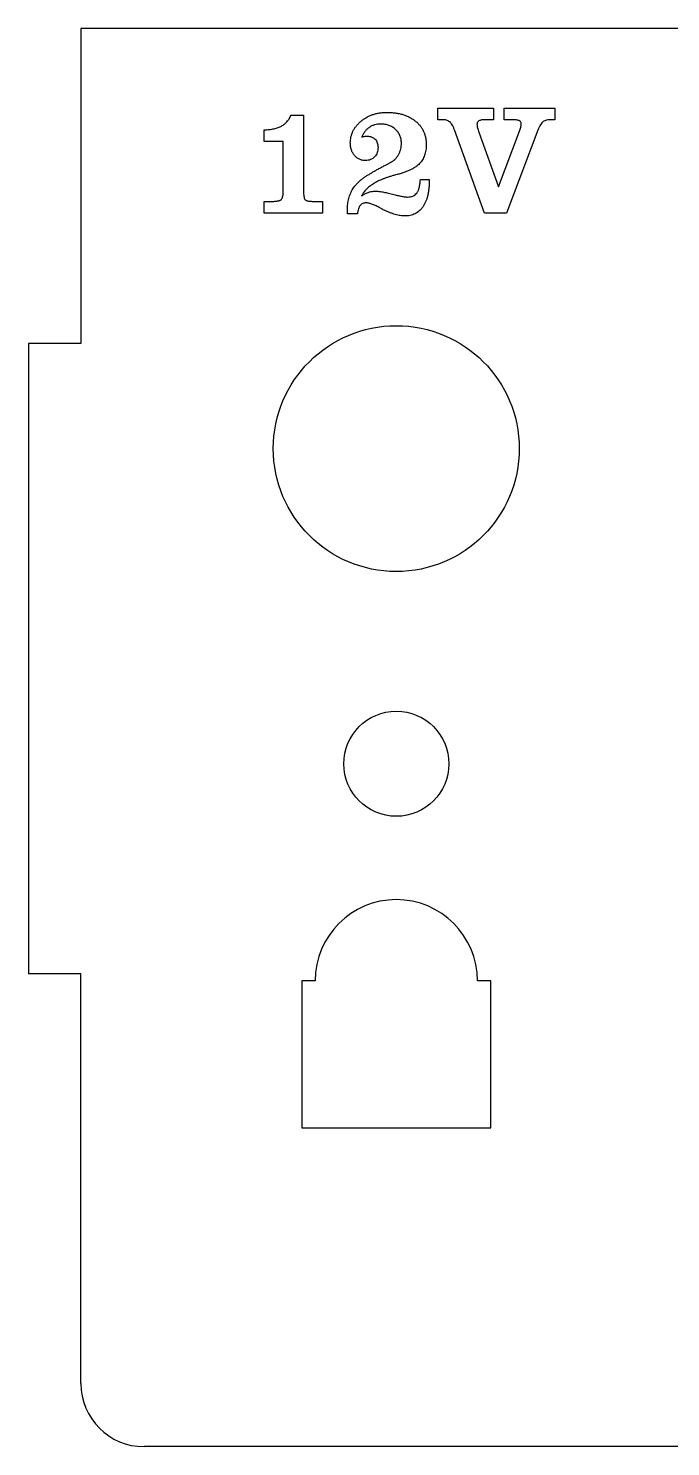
# Model space of a CAD drawing. Header units: millimetres. Extents: x -108 to 108, y -38 to 32.
# Drawn here: x -107.5 to -77, y -37.5 to 30 of the extents above; entities that cross this region are included whole.
import ezdxf

# ---------------------------------------------------------------- set-up
doc = ezdxf.new("R2010")
doc.units = ezdxf.units.MM

msp = doc.modelspace()

# ---------------------------------------------------------------- linework, layer by layer
at = {"color": 7, "linetype": 'Continuous', "lineweight": 25}
for p, q in [((-105, 30), (-105, 15)), ((-75, 30), (-105, 30)), ((-95.008, 25.861), (-94.41, 25.861)), ((-94.41, 25.861), (-94.41, 22.193)), ((-88.021, 26.209), (-85.373, 26.209)), ((-88.021, 25.653), (-88.021, 26.209)), ((-87.821, 25.653), (-88.021, 25.653)), ((-85.373, 25.653), (-85.762, 25.653)), ((-85.373, 26.209), (-85.373, 25.653)), ((-84.871, 26.209), (-82.465, 26.209)), ((-84.871, 25.653), (-84.871, 26.209)), ((-84.537, 25.653), (-84.871, 25.653)), ((-82.465, 25.653), (-82.616, 25.653)), ((-82.465, 26.209), (-82.465, 25.653)), ((-96.285, 24.611), (-96.285, 25.167)), ((-85.799, 21.209), (-87.233, 25.171)), ((-86.074, 25.055), (-85.139, 22.455)), ((-85.139, 22.455), (-84.138, 25.114)), ((-83.264, 25.157), (-84.757, 21.209)), ((-95.382, 24.611), (-96.285, 24.611)), ((-95.382, 22.208), (-95.382, 24.611)), ((-90.015, 23.026), (-90.037, 23.023)), ((-88.854, 22.806), (-88.438, 22.806)), ((-88.438, 22.806), (-88.438, 22.712)), ((-96.285, 21.764), (-95.955, 21.764)), ((-96.285, 21.209), (-96.285, 21.764)), ((-93.889, 21.764), (-93.507, 21.764)), ((-93.507, 21.764), (-93.507, 21.209)), ((-93.507, 21.209), (-96.285, 21.209)), ((-91.85, 21.172), (-92.317, 21.172)), ((-84.757, 21.209), (-85.799, 21.209)), ((-107.5, 15), (-107.5, -15)), ((-105, 15), (-107.5, 15)), ((-105, -15), (-107.5, -15)), ((-105, -34.5), (-105, -15)), ((-93.86, -15.325), (-94.5, -15.325)), ((-94.5, -15.325), (-94.5, -22.325)), ((-85.5, -15.325), (-86.14, -15.325)), ((-85.5, -22.325), (-85.5, -15.325)), ((-94.5, -22.325), (-85.5, -22.325)), ((102, -37.5), (-102, -37.5))]:
    msp.add_line(p, q, dxfattribs=at)
for centre, radius in [((-90, 10), 5.85), ((-90, -5), 2.5)]:
    msp.add_circle(centre, radius, dxfattribs=at)
for centre, radius, start, end in [((-90, -15.325), 3.86, 0, 180), ((-102, -34.5), 3, 180, 270)]:
    msp.add_arc(centre, radius, start, end, dxfattribs=at)
for points, knots in [([(-96.285, 25.167), (-96.242, 25.169), (-96.158, 25.173), (-96.036, 25.185), (-95.922, 25.202), (-95.815, 25.222), (-95.715, 25.247), (-95.623, 25.277), (-95.538, 25.311), (-95.435, 25.361), (-95.318, 25.439), (-95.195, 25.558), (-95.088, 25.698), (-95.035, 25.806), (-95.008, 25.861)], [0, 0, 0, 0, 0.083652, 0.162626, 0.237058, 0.307799, 0.373666, 0.436467, 0.495368, 0.550917, 0.658742, 0.767441, 0.880703, 1, 1, 1, 1]), ([(-92.188, 24.546), (-92.186, 24.596), (-92.184, 24.693), (-92.159, 24.836), (-92.12, 24.973), (-92.063, 25.104), (-91.994, 25.232), (-91.906, 25.352), (-91.803, 25.467), (-91.687, 25.575), (-91.559, 25.674), (-91.422, 25.761), (-91.278, 25.836), (-91.127, 25.897), (-90.968, 25.944), (-90.802, 25.975), (-90.63, 25.997), (-90.512, 25.999), (-90.452, 26)], [0, 0, 0, 0, 0.058751, 0.116058, 0.172177, 0.228826, 0.285982, 0.345011, 0.40581, 0.469604, 0.534496, 0.598886, 0.662945, 0.727596, 0.792845, 0.859685, 0.928769, 1, 1, 1, 1]), ([(-90.452, 26), (-90.383, 25.999), (-90.247, 25.997), (-90.049, 25.977), (-89.862, 25.945), (-89.685, 25.9), (-89.519, 25.839), (-89.363, 25.768), (-89.219, 25.682), (-89.087, 25.584), (-88.967, 25.476), (-88.862, 25.359), (-88.773, 25.232), (-88.702, 25.096), (-88.644, 24.953), (-88.605, 24.801), (-88.58, 24.64), (-88.578, 24.53), (-88.576, 24.474)], [0, 0, 0, 0, 0.07662, 0.149568, 0.21921, 0.286349, 0.350824, 0.413282, 0.474984, 0.535455, 0.594751, 0.652387, 0.70882, 0.764849, 0.821067, 0.878826, 0.938112, 1, 1, 1, 1]), ([(-87.233, 25.171), (-87.25, 25.214), (-87.281, 25.295), (-87.335, 25.402), (-87.395, 25.487), (-87.459, 25.553), (-87.533, 25.599), (-87.618, 25.632), (-87.716, 25.65), (-87.785, 25.652), (-87.821, 25.653)], [0, 0, 0, 0, 0.166872, 0.311589, 0.435543, 0.541137, 0.641807, 0.750057, 0.867463, 1, 1, 1, 1]), ([(-85.762, 25.653), (-85.795, 25.653), (-85.856, 25.652), (-85.942, 25.642), (-86.012, 25.626), (-86.069, 25.603), (-86.112, 25.572), (-86.141, 25.533), (-86.161, 25.486), (-86.162, 25.452), (-86.163, 25.434)], [0, 0, 0, 0, 0.19366, 0.356761, 0.497596, 0.611691, 0.710998, 0.801048, 0.896375, 1, 1, 1, 1]), ([(-84.061, 25.442), (-84.062, 25.46), (-84.063, 25.496), (-84.083, 25.544), (-84.113, 25.583), (-84.159, 25.612), (-84.222, 25.63), (-84.305, 25.645), (-84.413, 25.651), (-84.493, 25.652), (-84.537, 25.653)], [0, 0, 0, 0, 0.094573, 0.179907, 0.260033, 0.343978, 0.449027, 0.593461, 0.776624, 1, 1, 1, 1]), ([(-82.616, 25.653), (-82.658, 25.652), (-82.737, 25.651), (-82.847, 25.634), (-82.94, 25.605), (-83.021, 25.562), (-83.089, 25.498), (-83.152, 25.408), (-83.21, 25.292), (-83.245, 25.205), (-83.264, 25.157)], [0, 0, 0, 0, 0.140612, 0.263257, 0.371264, 0.46666, 0.565232, 0.684899, 0.829522, 1, 1, 1, 1]), ([(-90.74, 25.445), (-90.791, 25.443), (-90.89, 25.439), (-91.034, 25.41), (-91.167, 25.359), (-91.288, 25.289), (-91.397, 25.201), (-91.494, 25.094), (-91.577, 24.969), (-91.62, 24.876), (-91.642, 24.829)], [0, 0, 0, 0, 0.130721, 0.255353, 0.375974, 0.495364, 0.615277, 0.737315, 0.864982, 1, 1, 1, 1]), ([(-89.757, 24.541), (-89.758, 24.573), (-89.759, 24.636), (-89.773, 24.729), (-89.794, 24.818), (-89.824, 24.901), (-89.865, 24.98), (-89.911, 25.056), (-89.968, 25.125), (-90.033, 25.191), (-90.104, 25.25), (-90.18, 25.303), (-90.262, 25.346), (-90.348, 25.382), (-90.439, 25.411), (-90.535, 25.43), (-90.636, 25.442), (-90.705, 25.444), (-90.74, 25.445)], [0, 0, 0, 0, 0.064602, 0.126849, 0.187349, 0.246761, 0.305133, 0.364088, 0.423884, 0.485929, 0.548227, 0.609773, 0.67141, 0.733492, 0.796562, 0.861695, 0.929602, 1, 1, 1, 1]), ([(-86.163, 25.434), (-86.162, 25.41), (-86.159, 25.355), (-86.14, 25.268), (-86.112, 25.166), (-86.087, 25.094), (-86.074, 25.055)], [0, 0, 0, 0, 0.186701, 0.416138, 0.687159, 1, 1, 1, 1]), ([(-84.138, 25.114), (-84.127, 25.143), (-84.104, 25.201), (-84.082, 25.288), (-84.066, 25.368), (-84.063, 25.419), (-84.061, 25.442)], [0, 0, 0, 0, 0.277068, 0.549398, 0.797282, 1, 1, 1, 1]), ([(-91.469, 23.709), (-91.495, 23.709), (-91.545, 23.71), (-91.617, 23.723), (-91.687, 23.741), (-91.754, 23.766), (-91.817, 23.8), (-91.877, 23.84), (-91.933, 23.889), (-92.004, 23.962), (-92.079, 24.068), (-92.141, 24.214), (-92.181, 24.375), (-92.185, 24.488), (-92.188, 24.546)], [0, 0, 0, 0, 0.061604, 0.121303, 0.179527, 0.236847, 0.294671, 0.352955, 0.412179, 0.474364, 0.599268, 0.726039, 0.858047, 1, 1, 1, 1]), ([(-91.642, 24.829), (-91.622, 24.835), (-91.582, 24.847), (-91.52, 24.859), (-91.454, 24.867), (-91.408, 24.867), (-91.385, 24.868)], [0, 0, 0, 0, 0.237892, 0.474913, 0.729918, 1, 1, 1, 1]), ([(-90.868, 24.341), (-90.87, 24.297), (-90.874, 24.21), (-90.904, 24.086), (-90.959, 23.977), (-91.032, 23.882), (-91.121, 23.804), (-91.226, 23.749), (-91.343, 23.714), (-91.426, 23.71), (-91.469, 23.709)], [0, 0, 0, 0, 0.136673, 0.264532, 0.386871, 0.508486, 0.628614, 0.746531, 0.868845, 1, 1, 1, 1]), ([(-91.385, 24.868), (-91.347, 24.866), (-91.275, 24.863), (-91.173, 24.835), (-91.083, 24.791), (-91.007, 24.726), (-90.944, 24.649), (-90.899, 24.557), (-90.873, 24.453), (-90.87, 24.379), (-90.868, 24.341)], [0, 0, 0, 0, 0.13482, 0.259234, 0.377709, 0.496343, 0.615162, 0.735972, 0.862578, 1, 1, 1, 1]), ([(-90.222, 23.649), (-90.187, 23.672), (-90.117, 23.717), (-90.025, 23.804), (-89.946, 23.903), (-89.879, 24.014), (-89.825, 24.136), (-89.786, 24.265), (-89.761, 24.4), (-89.758, 24.493), (-89.757, 24.541)], [0, 0, 0, 0, 0.119318, 0.237556, 0.357891, 0.481014, 0.607529, 0.734782, 0.864683, 1, 1, 1, 1]), ([(-88.576, 24.474), (-88.578, 24.427), (-88.58, 24.335), (-88.593, 24.201), (-88.619, 24.076), (-88.652, 23.958), (-88.697, 23.848), (-88.751, 23.745), (-88.816, 23.651), (-88.89, 23.564), (-88.979, 23.484), (-89.081, 23.406), (-89.199, 23.335), (-89.333, 23.266), (-89.481, 23.2), (-89.645, 23.137), (-89.825, 23.079), (-89.95, 23.044), (-90.015, 23.026)], [0, 0, 0, 0, 0.062865, 0.122632, 0.179303, 0.233598, 0.286271, 0.337719, 0.388116, 0.438484, 0.490817, 0.547356, 0.609181, 0.67553, 0.747997, 0.82571, 0.910062, 1, 1, 1, 1]), ([(-91.227, 23.09), (-91.189, 23.115), (-91.107, 23.168), (-90.974, 23.244), (-90.827, 23.327), (-90.696, 23.396), (-90.589, 23.452), (-90.515, 23.49), (-90.448, 23.527), (-90.389, 23.557), (-90.337, 23.586), (-90.292, 23.61), (-90.254, 23.63), (-90.232, 23.643), (-90.222, 23.649)], [0, 0, 0, 0, 0.119609, 0.252781, 0.399764, 0.560149, 0.639902, 0.713327, 0.778758, 0.837419, 0.88892, 0.932818, 0.97039, 1, 1, 1, 1]), ([(-92.326, 21.37), (-92.325, 21.418), (-92.324, 21.511), (-92.312, 21.649), (-92.291, 21.782), (-92.262, 21.909), (-92.225, 22.031), (-92.179, 22.147), (-92.126, 22.26), (-92.064, 22.366), (-91.993, 22.47), (-91.911, 22.568), (-91.821, 22.664), (-91.721, 22.756), (-91.612, 22.846), (-91.492, 22.93), (-91.364, 23.014), (-91.273, 23.064), (-91.227, 23.09)], [0, 0, 0, 0, 0.065809, 0.129818, 0.191816, 0.252108, 0.310881, 0.368599, 0.425872, 0.482799, 0.540184, 0.599396, 0.660137, 0.723031, 0.787967, 0.855969, 0.926446, 1, 1, 1, 1]), ([(-90.037, 23.023), (-90.09, 23.009), (-90.194, 22.981), (-90.345, 22.934), (-90.489, 22.885), (-90.625, 22.835), (-90.754, 22.782), (-90.873, 22.725), (-90.986, 22.667), (-91.09, 22.605), (-91.188, 22.542), (-91.278, 22.476), (-91.358, 22.406), (-91.433, 22.336), (-91.499, 22.262), (-91.556, 22.185), (-91.607, 22.106), (-91.635, 22.051), (-91.648, 22.024)], [0, 0, 0, 0, 0.084583, 0.165366, 0.242795, 0.31746, 0.388399, 0.455952, 0.521013, 0.583001, 0.641981, 0.69917, 0.75349, 0.805718, 0.856437, 0.905629, 0.953066, 1, 1, 1, 1]), ([(-88.438, 22.712), (-88.438, 22.649), (-88.44, 22.526), (-88.454, 22.347), (-88.477, 22.179), (-88.511, 22.022), (-88.553, 21.875), (-88.605, 21.739), (-88.667, 21.615), (-88.738, 21.501), (-88.819, 21.4), (-88.906, 21.31), (-89.002, 21.237), (-89.105, 21.174), (-89.217, 21.128), (-89.336, 21.094), (-89.462, 21.073), (-89.55, 21.071), (-89.594, 21.07)], [0, 0, 0, 0, 0.083421, 0.162751, 0.237313, 0.308382, 0.375274, 0.439452, 0.500542, 0.559985, 0.61695, 0.671517, 0.724821, 0.777264, 0.83032, 0.884636, 0.940976, 1, 1, 1, 1]), ([(-89.474, 21.973), (-89.426, 21.974), (-89.335, 21.978), (-89.21, 22.015), (-89.104, 22.074), (-89.034, 22.145), (-88.99, 22.214), (-88.96, 22.275), (-88.933, 22.343), (-88.91, 22.42), (-88.891, 22.505), (-88.875, 22.598), (-88.861, 22.699), (-88.857, 22.769), (-88.854, 22.806)], [0, 0, 0, 0, 0.121906, 0.229365, 0.329136, 0.427406, 0.479995, 0.536795, 0.599175, 0.666436, 0.740109, 0.820453, 0.906754, 1, 1, 1, 1]), ([(-95.955, 21.764), (-95.925, 21.764), (-95.868, 21.764), (-95.787, 21.769), (-95.715, 21.776), (-95.651, 21.783), (-95.596, 21.796), (-95.549, 21.809), (-95.511, 21.825), (-95.47, 21.852), (-95.431, 21.903), (-95.403, 21.984), (-95.385, 22.088), (-95.383, 22.166), (-95.382, 22.208)], [0, 0, 0, 0, 0.103264, 0.195459, 0.279145, 0.353216, 0.416906, 0.472792, 0.519023, 0.559393, 0.638084, 0.734191, 0.854254, 1, 1, 1, 1]), ([(-94.41, 22.193), (-94.409, 22.151), (-94.407, 22.074), (-94.393, 21.972), (-94.369, 21.893), (-94.336, 21.844), (-94.3, 21.82), (-94.266, 21.805), (-94.223, 21.792), (-94.173, 21.781), (-94.113, 21.775), (-94.046, 21.768), (-93.97, 21.765), (-93.917, 21.764), (-93.889, 21.764)], [0, 0, 0, 0, 0.154684, 0.278909, 0.376654, 0.45221, 0.489219, 0.534148, 0.588046, 0.650225, 0.723459, 0.805736, 0.896963, 1, 1, 1, 1]), ([(-91.431, 21.695), (-91.461, 21.694), (-91.518, 21.691), (-91.598, 21.666), (-91.668, 21.627), (-91.725, 21.569), (-91.771, 21.495), (-91.807, 21.403), (-91.834, 21.294), (-91.844, 21.214), (-91.85, 21.172)], [0, 0, 0, 0, 0.1191379, 0.2281247, 0.3319112, 0.4363218, 0.5495709, 0.6794151, 0.8286339, 1, 1, 1, 1]), ([(-91.648, 22.024), (-91.599, 22.059), (-91.502, 22.127), (-91.342, 22.198), (-91.174, 22.243), (-91.058, 22.248), (-90.999, 22.25)], [0, 0, 0, 0, 0.259743, 0.504705, 0.748013, 1, 1, 1, 1]), ([(-90.809, 21.472), (-90.842, 21.49), (-90.906, 21.524), (-90.998, 21.569), (-91.086, 21.607), (-91.166, 21.64), (-91.241, 21.663), (-91.309, 21.681), (-91.372, 21.693), (-91.412, 21.694), (-91.431, 21.695)], [0, 0, 0, 0, 0.167629, 0.323567, 0.46584, 0.595337, 0.713336, 0.819241, 0.915135, 1, 1, 1, 1]), ([(-90.999, 22.25), (-90.973, 22.25), (-90.919, 22.249), (-90.834, 22.242), (-90.742, 22.231), (-90.644, 22.216), (-90.539, 22.196), (-90.427, 22.172), (-90.308, 22.144), (-90.186, 22.112), (-90.065, 22.079), (-89.952, 22.051), (-89.848, 22.027), (-89.754, 22.008), (-89.67, 21.992), (-89.596, 21.981), (-89.531, 21.974), (-89.492, 21.973), (-89.474, 21.973)], [0, 0, 0, 0, 0.0502802, 0.1048903, 0.1646352, 0.2289066, 0.2970889, 0.3706116, 0.4495147, 0.532479, 0.6147681, 0.6902788, 0.7583501, 0.8203682, 0.8750005, 0.9236704, 0.9650687, 1, 1, 1, 1]), ([(-92.317, 21.172), (-92.318, 21.184), (-92.321, 21.209), (-92.325, 21.251), (-92.325, 21.305), (-92.326, 21.346), (-92.326, 21.37)], [0, 0, 0, 0, 0.186685, 0.378244, 0.6346, 1, 1, 1, 1]), ([(-90.621, 21.371), (-90.633, 21.378), (-90.659, 21.391), (-90.702, 21.415), (-90.754, 21.442), (-90.79, 21.462), (-90.809, 21.472)], [0, 0, 0, 0, 0.188145, 0.419521, 0.689337, 1, 1, 1, 1]), ([(-89.594, 21.07), (-89.629, 21.071), (-89.701, 21.072), (-89.812, 21.087), (-89.929, 21.112), (-90.054, 21.144), (-90.186, 21.187), (-90.325, 21.239), (-90.471, 21.301), (-90.57, 21.348), (-90.621, 21.371)], [0, 0, 0, 0, 0.096701, 0.200188, 0.311114, 0.430727, 0.558675, 0.696258, 0.84374, 1, 1, 1, 1])]:
    msp.add_open_spline(points, degree=3, knots=knots, dxfattribs=at)

doc.saveas('drawing.dxf')
